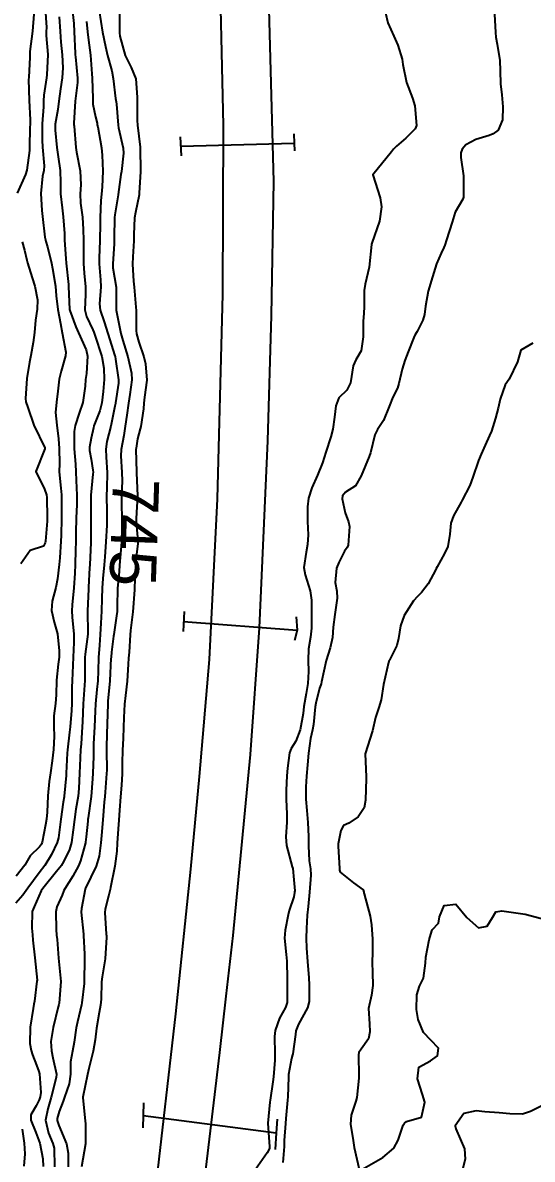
# Model space of a CAD drawing. Header units: metres. Extents: x 318500 to 325275, y 7408834 to 7428799.
# Drawn here: x 321285.1 to 321329.1, y 7409021.9 to 7409120 of the extents above; entities that cross this region are included whole.
import ezdxf
from ezdxf.enums import TextEntityAlignment as Align

# ---------------------------------------------------------------- set-up
doc = ezdxf.new("R2010")
doc.units = ezdxf.units.M
doc.header["$MEASUREMENT"] = 0
for name, color, linetype in [('Cotas', 45, 'Continuous'), ('Curvas de Nivel 1m', 11, 'Continuous'), ('Curvas de Nivel 5m', 15, 'Continuous'), ('Linha Férrea', 20, 'Continuous'), ('Portico', 45, 'Continuous')]:
    doc.layers.add(name, color=color, linetype=linetype)
doc.styles.add('ARIAL', font='arial.ttf')
doc.linetypes.add('TRACKS', pattern='A,0.15,[130,ltypeshp.shx,S=0.25,R=0,X=0,Y=0],0.15', length=0.3)

msp = doc.modelspace()

# ---------------------------------------------------------------- linework, layer by layer
at = {"layer": 'Curvas de Nivel 1m', "flags": 128}
for points, elevation in [([(321289.395, 7409121.272), (321289.531, 7409119.98), (321289.584, 7409119.269), (321289.65, 7409117.416), (321289.657, 7409117.268), (321289.679, 7409117.085), (321289.855, 7409115.264), (321289.849, 7409114.88), (321289.653, 7409113.267), (321289.531, 7409111.378), (321289.543, 7409111.268), (321289.565, 7409111.121), (321289.717, 7409109.265), (321289.782, 7409108.866), (321290.078, 7409107.259), (321290.137, 7409106.047), (321290.096, 7409105.259), (321290.127, 7409104.459), (321290.283, 7409103.255), (321290.353, 7409102.195), (321290.38, 7409101.253), (321290.382, 7409100.365), (321290.377, 7409099.253), (321290.425, 7409098.43), (321290.551, 7409097.25), (321290.554, 7409096.584), (321290.508, 7409095.25), (321290.632, 7409094.686), (321291.183, 7409093.517), (321291.267, 7409093.325), (321291.297, 7409093.238), (321291.355, 7409093.06), (321291.961, 7409091.228), (321292.141, 7409090.218), (321292.15, 7409089.225), (321292.082, 7409088.197), (321291.958, 7409087.227), (321291.783, 7409086.536), (321291.285, 7409085.237), (321291.233, 7409085.072), (321291.054, 7409084.164), (321290.903, 7409083.382), (321290.894, 7409083.242), (321290.907, 7409083.111), (321291.031, 7409082.368), (321291.189, 7409081.405), (321291.202, 7409081.237), (321291.196, 7409081.059), (321291.002, 7409079.24), (321291.023, 7409077.239), (321291.01, 7409075.308), (321291.005, 7409075.239), (321291.004, 7409075.174), (321290.921, 7409073.24), (321290.906, 7409072.972), (321290.812, 7409071.31), (321290.806, 7409071.241), (321290.801, 7409071.162), (321290.737, 7409069.241), (321290.753, 7409067.319), (321290.751, 7409067.241), (321290.528, 7409065.519), (321290.504, 7409065.243), (321290.499, 7409064.945), (321290.483, 7409063.243), (321290.371, 7409061.628), (321290.352, 7409061.244), (321290.295, 7409059.676), (321290.27, 7409059.244), (321290.167, 7409057.784), (321290.128, 7409057.246), (321290.051, 7409055.875), (321290.028, 7409055.246), (321289.985, 7409053.912), (321289.918, 7409053.247), (321289.73, 7409052.148), (321289.594, 7409051.25), (321289.494, 7409050.364), (321289.342, 7409049.252), (321289.172, 7409048.663), (321288.562, 7409047.416), (321288.507, 7409047.315), (321288.473, 7409047.261), (321288.053, 7409046.766), (321286.863, 7409045.285), (321286.737, 7409045.087), (321286.53, 7409044.624), (321286.106, 7409043.706), (321285.959, 7409043.298), (321285.916, 7409041.872), (321285.968, 7409041.298), (321286.015, 7409040.837), (321286.186, 7409039.294), (321286.364, 7409037.358), (321286.36, 7409037.291), (321286.139, 7409035.558), (321286.096, 7409035.295), (321286.026, 7409034.925), (321285.77, 7409033.299), (321285.749, 7409031.909), (321285.852, 7409031.297), (321285.975, 7409030.926), (321286.331, 7409030.03), (321286.528, 7409029.492), (321286.575, 7409029.286), (321286.696, 7409027.676), (321286.644, 7409027.285), (321286.557, 7409027.026), (321286.289, 7409026.524), (321285.835, 7409025.739), (321285.839, 7409025.296), (321286.254, 7409024.231), (321286.604, 7409023.285), (321286.88, 7409021.933), (321286.896, 7409021.28)], 748), ([(321288.278, 7409120.543), (321288.373, 7409119.281), (321288.435, 7409118.356), (321288.535, 7409117.28), (321288.603, 7409116.159), (321288.545, 7409115.279), (321288.404, 7409114.333), (321288.263, 7409113.282), (321288.163, 7409112.553), (321287.944, 7409111.285), (321287.926, 7409110.771), (321288.089, 7409109.283), (321288.202, 7409108.458), (321288.351, 7409107.28), (321288.381, 7409106.249), (321288.404, 7409105.279), (321288.547, 7409104.053), (321288.637, 7409103.277), (321288.726, 7409101.838), (321288.751, 7409101.275), (321288.848, 7409099.691), (321288.885, 7409099.274), (321289.076, 7409097.428), (321289.084, 7409097.271), (321289.178, 7409095.292), (321289.181, 7409095.27), (321289.199, 7409095.207), (321289.715, 7409093.792), (321289.941, 7409093.259), (321290.61, 7409091.796), (321290.736, 7409091.246), (321290.625, 7409089.75), (321290.556, 7409089.248), (321290.519, 7409088.654), (321290.333, 7409087.252), (321290.011, 7409086.331), (321289.654, 7409085.261), (321289.583, 7409084.741), (321289.582, 7409083.262), (321289.685, 7409081.918), (321289.729, 7409081.259), (321289.743, 7409080.525), (321289.789, 7409079.258), (321289.796, 7409078.439), (321289.758, 7409077.258), (321289.724, 7409076.035), (321289.709, 7409075.258), (321289.689, 7409074.498), (321289.661, 7409073.259), (321289.635, 7409072.523), (321289.551, 7409071.26), (321289.403, 7409069.792), (321289.366, 7409069.255), (321289.405, 7409068.701), (321289.549, 7409067.253), (321289.555, 7409066.516), (321289.487, 7409065.253), (321289.422, 7409063.89), (321289.39, 7409063.254), (321289.377, 7409062.648), (321289.376, 7409061.254), (321289.353, 7409060.642), (321289.224, 7409059.255), (321289.173, 7409058.798), (321288.993, 7409057.257), (321288.969, 7409056.984), (321288.888, 7409055.258), (321288.877, 7409055.048), (321288.71, 7409053.259), (321288.701, 7409053.198), (321288.635, 7409052.752), (321288.419, 7409051.263), (321288.207, 7409049.654), (321288.1, 7409049.267), (321287.623, 7409048.226), (321287.054, 7409047.283), (321286.553, 7409046.625), (321285.56, 7409045.305), (321285.144, 7409044.697), (321284.521, 7409044.026)], 749), ([(321286.085, 7409120.768), (321285.961, 7409119.313), (321285.746, 7409117.56), (321285.735, 7409117.316), (321285.73, 7409117.083), (321285.646, 7409115.317), (321285.638, 7409115.147), (321285.691, 7409113.316), (321285.767, 7409111.658), (321285.766, 7409111.315), (321285.751, 7409110.979), (321285.718, 7409109.315), (321285.702, 7409108.999), (321285.483, 7409107.318), (321285.356, 7409106.929), (321284.658, 7409105.33)], 751), ([(321291.722, 7409121.063), (321292.025, 7409119.232), (321292.266, 7409117.987), (321292.442, 7409117.226), (321292.813, 7409115.887), (321292.951, 7409115.218), (321293.157, 7409113.502), (321293.198, 7409113.214), (321293.223, 7409112.998), (321293.374, 7409111.211), (321293.416, 7409110.961), (321293.798, 7409109.206), (321293.82, 7409108.769), (321293.651, 7409107.207), (321293.617, 7409106.948), (321293.375, 7409105.21), (321293.371, 7409105.178), (321293.337, 7409105.02), (321293.071, 7409103.457), (321293.051, 7409103.214), (321293.039, 7409101.458), (321293.033, 7409101.214), (321293.022, 7409100.958), (321292.906, 7409099.215), (321292.923, 7409098.883), (321293.188, 7409097.211), (321293.188, 7409097.169), (321293.2, 7409095.21), (321293.604, 7409093.206), (321293.775, 7409092.6), (321294.205, 7409091.199), (321294.529, 7409089.796), (321294.555, 7409089.196), (321294.369, 7409087.935), (321294.255, 7409087.198), (321294.129, 7409086.155), (321293.99, 7409085.201), (321293.849, 7409084.412), (321293.629, 7409083.204), (321293.607, 7409082.632), (321293.704, 7409081.203), (321293.724, 7409080.489), (321293.674, 7409079.203), (321293.66, 7409078.523), (321293.69, 7409077.203), (321293.699, 7409076.456), (321293.657, 7409075.203), (321293.608, 7409074.522), (321293.499, 7409073.201), (321293.446, 7409072.657), (321293.32, 7409071.203), (321293.298, 7409069.637), (321293.283, 7409069.204), (321293.234, 7409068.824), (321292.993, 7409067.208), (321292.971, 7409067.064), (321292.807, 7409065.687), (321292.758, 7409065.254), (321292.757, 7409065.211), (321292.753, 7409065.164), (321292.666, 7409063.212), (321292.494, 7409061.474), (321292.472, 7409061.214), (321292.426, 7409059.513), (321292.416, 7409059.215), (321292.402, 7409058.9), (321292.363, 7409057.215), (321292.384, 7409055.505), (321292.379, 7409055.214), (321292.247, 7409053.615), (321292.212, 7409053.216), (321292.162, 7409052.744), (321292.046, 7409051.219), (321291.945, 7409049.875), (321291.885, 7409049.221), (321291.73, 7409048.065), (321291.47, 7409047.226), (321290.541, 7409045.304), (321290.517, 7409045.263), (321290.511, 7409045.24), (321290.202, 7409043.555), (321290.179, 7409043.243), (321290.368, 7409041.354), (321290.38, 7409041.241), (321290.464, 7409039.614), (321290.479, 7409039.259), (321290.477, 7409039.24), (321290.477, 7409039.222), (321290.443, 7409037.24), (321290.446, 7409037.223), (321290.428, 7409037.091), (321290.226, 7409035.418), (321290.194, 7409035.242), (321289.862, 7409033.769), (321289.754, 7409033.246), (321289.578, 7409032.031), (321289.419, 7409031.249), (321289.269, 7409030.317), (321289.259, 7409029.251), (321289.144, 7409028.42), (321288.734, 7409027.256), (321288.62, 7409026.932), (321288.281, 7409026.017), (321288.109, 7409025.426), (321288.099, 7409025.263), (321288.263, 7409024.809), (321288.925, 7409023.253), (321289.042, 7409022.442), (321289.047, 7409021.252)], 746), ([(321316.455, 7409120.906), (321316.67, 7409120.031), (321317.173, 7409118.895), (321317.518, 7409118.116), (321317.887, 7409116.886), (321317.955, 7409116.423), (321318.283, 7409114.882), (321318.799, 7409113.534), (321319.007, 7409112.874), (321319.128, 7409111.169), (321319.012, 7409110.874), (321318.209, 7409110.08), (321317.397, 7409109.372), (321317.161, 7409109.126), (321316.98, 7409108.896), (321315.37, 7409106.92), (321316.011, 7409104.91), (321316.103, 7409104.134), (321315.951, 7409102.91), (321315.291, 7409101.009), (321315.256, 7409100.921), (321315.249, 7409100.88), (321315.047, 7409098.923), (321314.702, 7409097.464), (321314.624, 7409096.929), (321314.612, 7409095.526), (321314.585, 7409094.929), (321314.545, 7409094.281), (321314.544, 7409092.93), (321314.369, 7409091.724), (321313.9, 7409090.939), (321313.674, 7409090.411), (321313.437, 7409088.945), (321313.114, 7409088.321), (321312.422, 7409087.642), (321312.172, 7409086.959), (321312.053, 7409085.992), (321311.923, 7409084.961), (321311.744, 7409084.279), (321311.317, 7409082.967), (321311.031, 7409082.033), (321310.599, 7409080.976), (321310.098, 7409079.889), (321309.817, 7409078.988), (321309.716, 7409078.252), (321309.712, 7409076.989), (321309.771, 7409075.81), (321309.72, 7409074.988), (321309.598, 7409074.322), (321309.414, 7409072.992), (321309.519, 7409072.373), (321309.966, 7409070.984), (321310.077, 7409070.187), (321310.075, 7409068.982), (321310.058, 7409067.766), (321309.977, 7409066.983), (321309.818, 7409065.982), (321309.793, 7409064.985), (321309.825, 7409064.02), (321309.76, 7409062.985), (321309.617, 7409062.137), (321309.42, 7409060.99), (321309.339, 7409060.393), (321309.085, 7409058.995), (321308.71, 7409057.995), (321308.322, 7409057.385), (321308.183, 7409057.005), (321307.998, 7409055.689), (321307.954, 7409055.007), (321307.886, 7409053.773), (321307.868, 7409053.008), (321307.932, 7409051.702), (321307.936, 7409051.007), (321307.859, 7409049.749), (321307.915, 7409049.007), (321308.412, 7409047.152), (321308.448, 7409047.001), (321308.55, 7409046.022), (321308.62, 7409045.078), (321308.615, 7409044.999), (321308.61, 7409044.928), (321308.534, 7409044.579), (321308.147, 7409043.372), (321308.058, 7409043.005), (321307.806, 7409041.691), (321307.745, 7409041.007), (321307.877, 7409039.595), (321307.926, 7409039.005), (321307.957, 7409037.485), (321307.971, 7409037.005), (321307.966, 7409035.445), (321307.83, 7409035.006), (321307.318, 7409034.083), (321306.923, 7409033.015), (321306.877, 7409032.51), (321306.912, 7409031.014), (321306.89, 7409030.467), (321306.78, 7409029.015), (321306.738, 7409028.593), (321306.489, 7409027.018), (321306.466, 7409026.85), (321306.302, 7409025.02), (321306.3, 7409024.989), (321306.456, 7409023.018), (321306.432, 7409022.824), (321306.234, 7409022.462), (321305.233, 7409021.035)], 744), ([(321325.888, 7409120.785), (321325.953, 7409119.203), (321326, 7409118.783), (321326.11, 7409118.193), (321326.323, 7409116.778), (321326.376, 7409115.887), (321326.404, 7409114.776), (321326.503, 7409113.817), (321326.607, 7409112.773), (321326.561, 7409111.645), (321326.178, 7409110.779), (321325.757, 7409110.443), (321325.413, 7409110.317), (321324.256, 7409109.953), (321323.4, 7409109.497), (321323.077, 7409109.133), (321322.97, 7409108.816), (321322.971, 7409108.402), (321323.19, 7409106.813), (321323.188, 7409104.966), (321323.134, 7409104.813), (321322.471, 7409103.675), (321322.224, 7409102.826), (321321.743, 7409101.282), (321321.573, 7409100.836), (321321.491, 7409100.633), (321321.28, 7409100.15), (321320.877, 7409099.234), (321320.746, 7409098.848), (321320.513, 7409098.115), (321320.153, 7409096.856), (321319.924, 7409095.567), (321319.832, 7409094.861), (321319.695, 7409094.37), (321319.188, 7409093.391), (321319.002, 7409093.053), (321318.92, 7409092.873), (321318.419, 7409091.619), (321318.137, 7409090.88), (321317.901, 7409090.12), (321317.616, 7409088.885), (321317.501, 7409088.502), (321317.108, 7409087.701), (321316.782, 7409086.895), (321316.289, 7409085.694), (321315.761, 7409084.91), (321315.526, 7409084.45), (321315.169, 7409082.918), (321315.037, 7409082.589), (321314.365, 7409080.927), (321313.873, 7409080.066), (321312.998, 7409079.502), (321312.76, 7409079.177), (321312.723, 7409078.944), (321312.972, 7409077.714), (321313.258, 7409076.937), (321313.344, 7409076.548), (321313.249, 7409074.937), (321313.153, 7409074.721), (321312.932, 7409074.4), (321312.422, 7409073.443), (321312.231, 7409072.95), (321312.124, 7409071.719), (321312.259, 7409070.949), (321312.286, 7409070.36), (321312.085, 7409068.952), (321311.951, 7409067.846), (321311.875, 7409066.954), (321311.693, 7409066.08), (321311.328, 7409064.962), (321310.931, 7409063.118), (321310.91, 7409062.968), (321310.878, 7409062.869), (321310.774, 7409062.573), (321310.448, 7409061.281), (321310.397, 7409060.975), (321310.248, 7409059.457), (321310.161, 7409058.978), (321309.984, 7409058.252), (321309.805, 7409056.983), (321309.716, 7409055.953), (321309.631, 7409054.986), (321309.585, 7409054.057), (321309.583, 7409052.986), (321309.659, 7409052.014), (321309.767, 7409050.983), (321309.815, 7409049.769), (321309.809, 7409048.982), (321309.871, 7409047.68), (321309.975, 7409046.979), (321309.999, 7409046.423), (321309.889, 7409044.98), (321309.769, 7409043.734), (321309.706, 7409042.982), (321309.641, 7409041.835), (321309.608, 7409040.983), (321309.628, 7409040.139), (321309.718, 7409038.981), (321309.842, 7409037.576), (321309.867, 7409036.978), (321309.858, 7409035.529), (321309.717, 7409034.98), (321308.958, 7409033.564), (321308.719, 7409032.995), (321308.68, 7409032.691), (321308.455, 7409030.998), (321308.43, 7409030.917), (321308.344, 7409030.603), (321308.097, 7409029.229), (321308.078, 7409029.002), (321308.014, 7409027.292), (321307.994, 7409027.003), (321307.854, 7409025.427), (321307.814, 7409025.005), (321307.719, 7409023.535), (321307.712, 7409023.005), (321307.596, 7409021.637)], 743), ([(321290.643, 7409120.144), (321290.72, 7409119.252), (321290.798, 7409118.536), (321290.977, 7409117.248), (321291.102, 7409115.619), (321291.122, 7409115.245), (321291.199, 7409113.488), (321291.196, 7409113.244), (321291.198, 7409113.004), (321291.427, 7409111.907), (321291.546, 7409111.363), (321291.57, 7409111.238), (321291.614, 7409111.04), (321291.944, 7409109.232), (321291.998, 7409108.614), (321292.053, 7409107.23), (321292.001, 7409105.885), (321291.922, 7409105.231), (321291.87, 7409104.694), (321291.825, 7409103.232), (321291.824, 7409102.71), (321291.801, 7409101.232), (321291.741, 7409099.709), (321291.739, 7409099.233), (321291.848, 7409097.84), (321291.868, 7409097.23), (321291.757, 7409095.78), (321291.819, 7409095.231), (321292.167, 7409094.202), (321292.469, 7409093.221), (321293.084, 7409091.278), (321293.101, 7409091.211), (321293.147, 7409090.984), (321293.414, 7409089.207), (321293.405, 7409088.919), (321293.145, 7409087.21), (321293.138, 7409087.171), (321293.096, 7409086.925), (321292.807, 7409085.481), (321292.74, 7409085.215), (321292.382, 7409083.888), (321292.304, 7409083.221), (321292.34, 7409082.527), (321292.428, 7409081.219), (321292.392, 7409079.826), (321292.367, 7409079.219), (321292.387, 7409077.801), (321292.396, 7409077.218), (321292.386, 7409076.65), (321292.313, 7409075.219), (321292.22, 7409073.921), (321292.161, 7409073.221), (321292.051, 7409072.064), (321291.986, 7409071.223), (321291.965, 7409070.317), (321291.935, 7409069.224), (321291.878, 7409068.191), (321291.831, 7409067.225), (321291.755, 7409066.287), (321291.664, 7409065.227), (321291.643, 7409064.081), (321291.618, 7409063.227), (321291.542, 7409062.455), (321291.413, 7409061.23), (321291.375, 7409060.596), (321291.323, 7409059.231), (321291.254, 7409057.781), (321291.239, 7409057.232), (321291.233, 7409056.69), (321291.176, 7409055.232), (321291.153, 7409054.742), (321291.045, 7409053.234), (321290.78, 7409051.396), (321290.761, 7409051.238), (321290.749, 7409051.107), (321290.598, 7409049.741), (321290.547, 7409049.285), (321290.542, 7409049.24), (321290.123, 7409047.688), (321289.955, 7409047.246), (321289.463, 7409046.339), (321288.778, 7409045.258), (321288.693, 7409045.103), (321288.532, 7409044.7), (321288.087, 7409043.696), (321287.976, 7409043.268), (321288.009, 7409041.745), (321288.057, 7409041.266), (321288.091, 7409040.881), (321288.224, 7409039.264), (321288.43, 7409037.26), (321288.265, 7409035.399), (321288.247, 7409035.262), (321288.201, 7409035.066), (321287.745, 7409033.27), (321287.563, 7409032.071), (321287.601, 7409031.271), (321287.731, 7409030.66), (321288.034, 7409029.264), (321288.014, 7409028.962), (321287.593, 7409027.271), (321287.292, 7409026.268), (321287.101, 7409025.278), (321287.354, 7409024.173), (321287.728, 7409023.268), (321287.832, 7409022.862), (321287.872, 7409021.265)], 747), ([(321285.081, 7409101.126), (321285.271, 7409100.416), (321285.495, 7409099.55), (321285.552, 7409099.316), (321285.949, 7409098.017), (321286.172, 7409097.306), (321286.405, 7409096.11), (321286.379, 7409095.302), (321286.236, 7409094.35), (321286.15, 7409093.305), (321286.038, 7409092.436), (321285.829, 7409091.31), (321285.708, 7409090.745), (321285.495, 7409089.314), (321285.37, 7409087.583), (321285.409, 7409087.315), (321285.579, 7409086.827), (321286.081, 7409085.305), (321287.041, 7409083.346), (321287.051, 7409083.29), (321287.04, 7409083.247), (321286.262, 7409081.301), (321286.997, 7409079.778), (321287.186, 7409079.288), (321287.213, 7409079.061), (321287.248, 7409077.287), (321287.24, 7409077.005), (321287.105, 7409075.288), (321287.082, 7409075.144), (321286.933, 7409074.854), (321285.771, 7409074.463), (321284.977, 7409073.319)], 751), ([(321329.175, 7409092.37), (321328.153, 7409091.757), (321327.863, 7409090.749), (321327.135, 7409089.263), (321326.783, 7409088.765), (321326.356, 7409087.526), (321326.201, 7409086.769), (321325.956, 7409085.903), (321325.606, 7409084.775), (321325.454, 7409084.388), (321325.058, 7409083.578), (321324.712, 7409082.785), (321324.496, 7409082.242), (321324.005, 7409080.795), (321323.734, 7409080.074), (321323.076, 7409078.809), (321323.046, 7409078.752), (321322.988, 7409078.656), (321322.327, 7409077.462), (321322.107, 7409076.823), (321322.012, 7409075.885), (321321.832, 7409074.827), (321321.544, 7409074.217), (321320.913, 7409073.07), (321320.835, 7409072.916), (321320.803, 7409072.841), (321320.139, 7409071.6), (321319.581, 7409070.853), (321319.233, 7409070.5), (321318.873, 7409070.113), (321318.075, 7409068.872), (321317.767, 7409067.955), (321317.59, 7409066.879), (321317.444, 7409066.258), (321316.802, 7409065.013), (321316.76, 7409064.932), (321316.742, 7409064.891), (321316.71, 7409064.802), (321316.278, 7409062.898), (321316.091, 7409061.569), (321315.899, 7409060.903), (321315.604, 7409060.04), (321315.336, 7409058.911), (321314.7, 7409056.92), (321314.789, 7409054.918), (321314.795, 7409054.791), (321314.738, 7409052.919), (321314.633, 7409052.256), (321314.09, 7409051.46), (321313.286, 7409050.933), (321312.833, 7409050.721), (321312.61, 7409050.294), (321312.385, 7409049.151), (321312.378, 7409048.943), (321312.496, 7409047.006), (321312.495, 7409046.941), (321312.493, 7409046.875), (321312.557, 7409046.683), (321313.689, 7409045.788), (321314.543, 7409045.175), (321314.6, 7409044.978), (321314.603, 7409044.919), (321314.619, 7409044.838), (321315.151, 7409042.91), (321315.264, 7409042.143), (321315.334, 7409040.907), (321315.351, 7409039.789), (321315.321, 7409038.907), (321315.326, 7409038.028), (321315.367, 7409036.906), (321315.262, 7409036.063), (321314.987, 7409034.911), (321315.077, 7409033.6), (321315.121, 7409032.909), (321314.982, 7409032.299), (321314.357, 7409031.41), (321314.152, 7409031.123), (321314.118, 7409030.922), (321314.172, 7409029.071), (321314.165, 7409028.922), (321313.984, 7409027.243), (321313.902, 7409026.924), (321313.483, 7409025.727), (321313.438, 7409024.928), (321313.655, 7409023.52), (321313.756, 7409022.925), (321314.22, 7409020.92), (321316.232, 7409022.046), (321317.178, 7409022.876), (321317.552, 7409023.569), (321318, 7409024.864), (321318.1, 7409025.035), (321318.275, 7409025.171), (321319.576, 7409025.552), (321319.855, 7409026.844), (321319.665, 7409027.488), (321319.214, 7409028.851), (321319.335, 7409029.85), (321320.343, 7409030.403), (321320.963, 7409030.831), (321321.032, 7409031.502), (321320.37, 7409032.186), (321319.756, 7409032.846), (321319.275, 7409033.967), (321319.152, 7409034.852), (321319.154, 7409036.118), (321319.406, 7409036.85), (321319.738, 7409037.549), (321319.921, 7409038.845), (321319.955, 7409039.355), (321320.246, 7409040.842), (321320.284, 7409041.041), (321320.493, 7409041.703), (321321.035, 7409042.299), (321321.139, 7409042.831), (321321.53, 7409043.82), (321322.527, 7409043.925), (321323.491, 7409042.795), (321324.496, 7409041.876), (321325.231, 7409042.041), (321325.707, 7409042.768), (321325.998, 7409043.285), (321326.519, 7409043.368), (321328.119, 7409043.133), (321328.515, 7409043.076), (321329.924, 7409042.709)], 742), ([(321330.3, 7409026.7), (321328.975, 7409026.034), (321328.286, 7409025.809), (321327.199, 7409025.834), (321326.287, 7409025.91), (321325.05, 7409026.011), (321324.29, 7409026.101), (321323.237, 7409025.844), (321322.487, 7409024.807), (321322.524, 7409024.548), (321323.289, 7409022.794), (321323.347, 7409021.909), (321323.067, 7409020.797)], 742), ([(321285.072, 7409024.494), (321285.257, 7409023.305), (321285.315, 7409022.388), (321285.239, 7409021.305)], 749)]:
    msp.add_lwpolyline(points, dxfattribs=dict(at, elevation=elevation))
at = {"layer": 'Curvas de Nivel 5m', "flags": 128}
for points, elevation in [([(321287.071, 7409121.297), (321287.18, 7409119.64), (321287.167, 7409119.295), (321287.163, 7409118.942), (321287.301, 7409117.293), (321287.213, 7409115.555), (321287.175, 7409115.294), (321286.955, 7409113.789), (321286.938, 7409113.298), (321286.922, 7409112.785), (321286.811, 7409111.299), (321286.802, 7409109.896), (321286.841, 7409109.298), (321286.984, 7409107.678), (321286.959, 7409107.296), (321286.841, 7409106.784), (321286.708, 7409105.299), (321286.774, 7409103.843), (321286.829, 7409103.297), (321287.037, 7409101.54), (321287.085, 7409101.293), (321287.126, 7409101.14), (321287.274, 7409100.7), (321287.625, 7409099.286), (321287.711, 7409098.828), (321287.957, 7409097.283), (321288.028, 7409096.472), (321288.149, 7409095.281), (321288.387, 7409094.079), (321288.547, 7409093.276), (321288.84, 7409091.587), (321288.834, 7409091.273), (321288.438, 7409089.969), (321288.27, 7409089.279), (321288.162, 7409088.226), (321288.035, 7409087.281), (321287.97, 7409086.398), (321288.09, 7409085.28), (321288.215, 7409084.116), (321288.275, 7409083.278), (321288.309, 7409081.996), (321288.288, 7409081.277), (321288.415, 7409079.86), (321288.479, 7409079.275), (321288.475, 7409077.767), (321288.466, 7409077.275), (321288.441, 7409075.779), (321288.429, 7409075.275), (321288.347, 7409073.847), (321288.288, 7409073.276), (321288.132, 7409072.037), (321287.979, 7409071.279), (321287.674, 7409070.087), (321287.604, 7409069.279), (321287.849, 7409068.271), (321288.128, 7409067.271), (321288.277, 7409065.799), (321288.264, 7409065.268), (321288.189, 7409064.664), (321288.038, 7409063.271), (321288.022, 7409062.01), (321287.973, 7409061.272), (321287.82, 7409060.187), (321287.812, 7409059.274), (321287.847, 7409058.408), (321287.778, 7409057.274), (321287.664, 7409056.296), (321287.516, 7409055.277), (321287.412, 7409054.526), (321287.298, 7409053.28), (321287.23, 7409051.885), (321287.171, 7409051.282), (321287.099, 7409050.796), (321286.817, 7409049.287), (321286.754, 7409049.121), (321286.584, 7409048.896), (321285.773, 7409048.101), (321285.307, 7409047.309), (321284.55, 7409046.343)], 750), ([(321293.475, 7409121.211), (321293.474, 7409119.258), (321293.476, 7409119.211), (321293.484, 7409119.175), (321293.517, 7409118.888), (321293.977, 7409117.205), (321294.502, 7409116.183), (321294.902, 7409115.196), (321295.013, 7409113.628), (321295.002, 7409113.194), (321295.02, 7409111.598), (321295.045, 7409111.194), (321295.28, 7409109.303), (321295.287, 7409109.191), (321295.296, 7409107.256), (321295.295, 7409107.191), (321295.194, 7409105.339), (321295.175, 7409105.192), (321294.859, 7409103.652), (321294.795, 7409103.195), (321294.738, 7409101.746), (321294.726, 7409101.196), (321294.643, 7409099.82), (321294.622, 7409099.196), (321294.704, 7409097.73), (321294.763, 7409097.195), (321294.911, 7409095.487), (321294.92, 7409095.193), (321294.919, 7409093.456), (321294.956, 7409093.192), (321295.169, 7409092.473), (321295.594, 7409091.183), (321295.738, 7409090.585), (321295.851, 7409089.179), (321295.646, 7409087.723), (321295.58, 7409087.183), (321295.574, 7409086.701), (321295.329, 7409085.186), (321295.271, 7409084.983), (321295.054, 7409084.115), (321294.921, 7409083.312), (321294.908, 7409083.191), (321294.944, 7409081.268), (321294.945, 7409081.191), (321295, 7409079.857), (321295.037, 7409079.189), (321295.038, 7409079.14), (321294.976, 7409078.234), (321294.922, 7409077.229), (321294.922, 7409077.19), (321294.954, 7409076.578), (321295.058, 7409075.305), (321295.064, 7409075.188), (321295.061, 7409075.066), (321294.921, 7409073.904), (321294.862, 7409073.23), (321294.857, 7409073.181), (321294.781, 7409071.282), (321294.779, 7409071.182), (321294.772, 7409071.074), (321294.647, 7409069.183), (321294.45, 7409067.571), (321294.41, 7409067.186), (321294.314, 7409065.681), (321294.279, 7409065.188), (321294.249, 7409064.642), (321294.152, 7409063.189), (321294.005, 7409061.948), (321293.918, 7409061.192), (321293.868, 7409060.058), (321293.845, 7409059.193), (321293.796, 7409058.279), (321293.733, 7409057.195), (321293.714, 7409056.165), (321293.712, 7409055.194), (321293.653, 7409054.197), (321293.561, 7409053.196), (321293.488, 7409052.057), (321293.436, 7409051.198), (321293.369, 7409050.438), (321293.286, 7409049.2), (321293.257, 7409048.523), (321293.099, 7409047.202), (321292.697, 7409045.364), (321292.676, 7409045.208), (321292.661, 7409045.085), (321292.531, 7409044.617), (321292.24, 7409043.489), (321292.214, 7409043.214), (321292.347, 7409041.347), (321292.362, 7409041.212), (321292.364, 7409041.097), (321292.263, 7409039.213), (321291.996, 7409037.657), (321291.948, 7409037.217), (321291.899, 7409035.726), (321291.85, 7409035.218), (321291.739, 7409034.566), (321291.511, 7409033.223), (321291.38, 7409032.21), (321291.219, 7409031.227), (321290.849, 7409029.754), (321290.722, 7409029.234), (321290.324, 7409027.263), (321290.321, 7409027.24), (321290.321, 7409027.218), (321290.511, 7409025.236), (321290.541, 7409024.961), (321290.564, 7409023.235), (321290.22, 7409021.24)], 745)]:
    msp.add_lwpolyline(points, dxfattribs=dict(at, elevation=elevation))
at = {"layer": 'Linha Férrea', "linetype": 'TRACKS', "flags": 128}
for points in [[(321000, 7409672.439), (321004.28, 7409667.628), (321010.191, 7409660.339), (321014.808, 7409654.906), (321022.784, 7409644.856), (321029.613, 7409636.002), (321040.469, 7409622.474), (321052.179, 7409607.125), (321054.23, 7409604.383), (321058.401, 7409598.832), (321068.496, 7409586.368), (321074.963, 7409577.416), (321083.512, 7409566.293), (321094.883, 7409551.552), (321107.334, 7409535.407), (321117.321, 7409522.186), (321126.816, 7409509.801), (321128.79, 7409507.31), (321146.898, 7409484.023), (321180.335, 7409439.96), (321196.326, 7409418.237), (321197.809, 7409416.312), (321201.677, 7409410.96), (321206.242, 7409404.702), (321212.198, 7409396.197), (321219.274, 7409385.949), (321224.813, 7409377.811), (321230.275, 7409369.14), (321237.887, 7409356.833), (321241.121, 7409351.303), (321247.134, 7409340.605), (321251.879, 7409331.735), (321256.586, 7409322.511), (321262.603, 7409309.794), (321266.492, 7409300.462), (321268.94, 7409294.346), (321274.411, 7409280.579), (321279.628, 7409266.21), (321281.699, 7409259.883), (321283.946, 7409253.312), (321285.569, 7409247.879), (321289.712, 7409233.197), (321292.35, 7409223.192), (321294.696, 7409213.206), (321297.864, 7409198.192), (321300.662, 7409182.284), (321302.098, 7409172.107), (321304.239, 7409154.743), (321305.123, 7409144.017), (321305.964, 7409133.485), (321306.242, 7409126.536), (321306.792, 7409106.326), (321306.598, 7409094.759), (321306.282, 7409083.935), (321305.552, 7409067.791), (321304.771, 7409056.859), (321303.264, 7409041.215), (321302.679, 7409035.98), (321302.137, 7409031.127), (321300.728, 7409019.285), (321298.197, 7408999.584), (321297.36, 7408993.167), (321295.261, 7408977.117), (321294.204, 7408969.335)], [(321000, 7409665.831), (321005.106, 7409659.973), (321014.581, 7409648.503), (321025.621, 7409634.539), (321037.299, 7409620.062), (321049.304, 7409604.404), (321060.786, 7409589.365), (321070.003, 7409577.437), (321079.04, 7409565.563), (321087.378, 7409554.953), (321100.232, 7409538.088), (321115.656, 7409518.043), (321121.996, 7409509.598), (321129.727, 7409499.55), (321136.972, 7409489.987), (321145.049, 7409479.509), (321151.831, 7409470.642), (321164.207, 7409454.514), (321177.084, 7409437.841), (321189.77, 7409420.055), (321198.564, 7409408.325), (321206.577, 7409397.088), (321215.931, 7409383.724), (321224.636, 7409370.381), (321229.865, 7409362.108), (321233.889, 7409355.207), (321238.771, 7409347.119), (321245.215, 7409335.393), (321252.436, 7409321.241), (321258.604, 7409308.083), (321267.297, 7409287.476), (321275.449, 7409265.78), (321281.942, 7409245.584), (321283.566, 7409239.646), (321286.314, 7409230.216), (321290.053, 7409214.935), (321291.712, 7409207.402), (321292.928, 7409202.024), (321294.643, 7409193.05), (321296.561, 7409181.459), (321297.018, 7409178.654), (321298.421, 7409169.257), (321300.824, 7409146.442), (321301.262, 7409140.938), (321302.075, 7409127.562), (321302.455, 7409111.197), (321302.397, 7409096.607), (321301.928, 7409078.93), (321301.225, 7409065.046), (321300.363, 7409054.951), (321299.616, 7409046.945), (321298.322, 7409034.46), (321296.574, 7409019.153), (321294.553, 7409003.679), (321294.068, 7408999.315), (321292.484, 7408987.685), (321290.998, 7408976.286), (321289.822, 7408966.926)]]:
    msp.add_lwpolyline(points, dxfattribs=at)
at = {"layer": 'Portico'}
for points in [[(321308.547, 7409110.458), (321308.58, 7409109.648), (321308.607, 7409108.968)], [(321298.735, 7409110.204), (321298.816, 7409108.545)], [(321298.776, 7409109.375), (321308.58, 7409109.648)], [(321299.079, 7409069.197), (321298.973, 7409067.491)], [(321299.026, 7409068.344), (321308.827, 7409067.596)], [(321308.749, 7409068.751), (321308.827, 7409067.596), (321308.591, 7409066.704)], [(321295.575, 7409026.765), (321295.491, 7409024.614)], [(321295.533, 7409025.69), (321307.021, 7409024.192)], [(321307.106, 7409025.373), (321307.021, 7409024.192), (321306.918, 7409022.747)]]:
    msp.add_lwpolyline(points, dxfattribs=at)

# ---------------------------------------------------------------- texts
at = {"layer": 'Cotas', "style": 'ARIAL'}
msp.add_text('745', height=4, rotation=268.10728, dxfattribs=at).set_placement((321294.774, 7409076.041, 745), align=Align.MIDDLE_CENTER)

doc.saveas('drawing.dxf')
